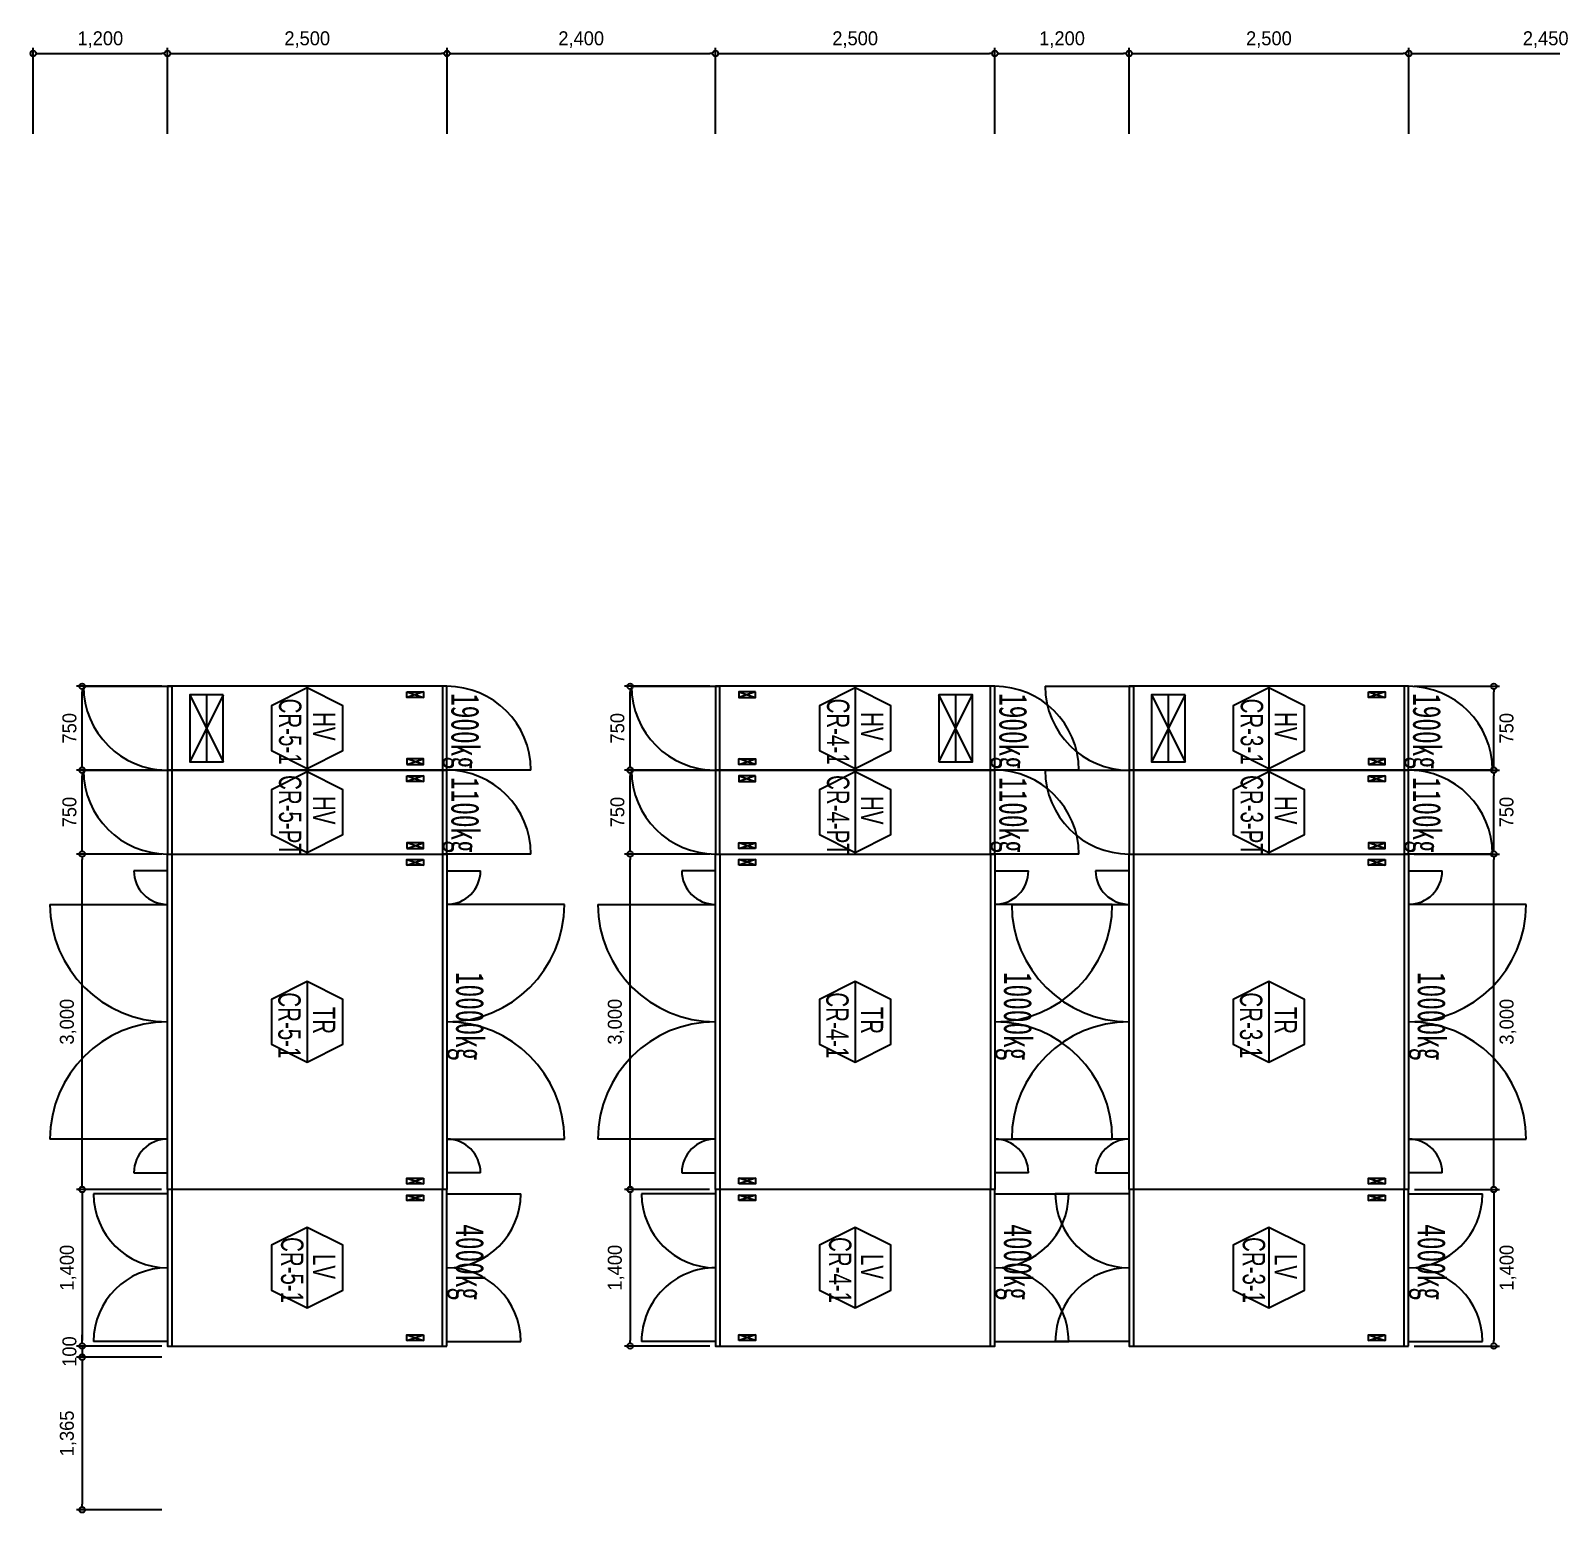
# Model space of a CAD drawing. Header units: millimetres. Extents: x 89978 to 501025, y -351975 to 837171.
# Drawn here: x 109379 to 122973, y 823915 to 837171 of the extents above; entities that cross this region are included whole.
import ezdxf
from ezdxf.enums import TextEntityAlignment as Align

# ---------------------------------------------------------------- set-up
doc = ezdxf.new("R2010")
doc.units = ezdxf.units.MM
doc.header["$LTSCALE"] = 150
doc.layers.get('Defpoints').update_dxf_attribs({"color": 150})
for name, color, linetype in [('------00 Switch Gear', 3, 'Continuous'), ('------00 Switch Gear_Number', 1, 'Continuous'), ('-----36 Dimension', 1, 'Continuous'), ('20251030_전기하중검토', 241, 'Continuous')]:
    doc.layers.add(name, color=color, linetype=linetype)
doc.layers.add('NOPLOT', color=191, linetype='Continuous', plot=False)
doc.styles.add('dd', font='')
doc.styles.add('ELEC', font='')
doc.styles.add('Gtx', font='')
doc.styles.get('dd').set_extended_font_data('DotumChe')
doc.styles.get('ELEC').set_extended_font_data('Dotum')
doc.styles.get('Gtx').set_extended_font_data('Dotum')
doc.dimstyles.new('ELEC', dxfattribs={"dimscale": 100, "dimtxt": 2, "dimasz": 1, "dimexe": 2, "dimexo": 1, "dimgap": 1, "dimtad": 1, "dimdec": 0, "dimrnd": 0.25, "dimzin": 9, "dimdsep": 32, "dimlunit": 6, "dimtxsty": 'ELEC', "dimblk": 'Z_DOT', "dimcen": 3, "dimclrd": 7, "dimclre": 7, "dimclrt": 3, "dimadec": 0, "dimazin": 0, "dimtfac": 1, "dimtdec": 0, "dimtix": 1, "dimtmove": 2, "dimatfit": 1, "dimfxl": 1, "dimarcsym": 0})

# ---------------------------------------------------------------- blocks, each defined once
blk = doc.blocks.new('_DOTBLANK')
at = {"color": 0, "linetype": 'ByBlock'}
blk.add_line((-0.5, 0), (-1, 0), dxfattribs=at)
blk.add_circle((0, 0), 0.5, dxfattribs=at)
blk = doc.blocks.new('*D1392')
at = {"layer": '-----36 Dimension', "color": 0, "lineweight": -2, "transparency": 16777216}
for p, q in [((109404, 836246), (109404, 837015)), ((110604, 836246), (110604, 837015)), ((109454, 836965), (110554, 836965))]:
    blk.add_line(p, q, dxfattribs=at)
at = {"layer": 'Defpoints', "color": 0, "transparency": 16777216}
for p in [(110604, 836965), (109404, 836196, 0), (110604, 836196, 0)]:
    blk.add_point(p, dxfattribs=at)
at = {"layer": '-----36 Dimension', "color": 0, "lineweight": -2, "transparency": 16777216, "xscale": 50, "yscale": 50, "zscale": 50, "rotation": 180}
blk.add_blockref('_DOTBLANK', (109404, 836965), dxfattribs=at)
at = {"layer": '-----36 Dimension', "color": 0, "lineweight": -2, "transparency": 16777216, "xscale": 50, "yscale": 50, "zscale": 50}
blk.add_blockref('_DOTBLANK', (110604, 836965), dxfattribs=at)
at = {"layer": '-----36 Dimension', "color": 0, "transparency": 16777216, "insert": (110004, 837089), "char_height": 125, "attachment_point": 5, "style": 'Gtx'}
blk.add_mtext('1,200', dxfattribs=at)
blk = doc.blocks.new('Z_DOT')
for p, q in [((-2, 0), (2, 0)), ((0, -2), (0, 2))]:
    blk.add_line(p, q)
for radius in [2.5, 1.25]:
    blk.add_circle((0, 0), radius)
blk = doc.blocks.new('750X2500')
at = {"layer": '------00 Switch Gear'}
for p, q in [((-3250, 750), (-2458, 750)), ((-2460, 750), (-2460, 0)), ((-210, 700), (-360, 650)), ((-360, 700), (-210, 650)), ((-40, 750), (-40, 0)), ((-210, 50), (-360, 100)), ((-360, 50), (-210, 100)), ((750, 0), (-42, 0))]:
    blk.add_line(p, q, dxfattribs=at)
for points in [[(-2500, 750), (-2500, 0), (0, 0), (0, 750)], [(-360, 700), (-210, 700), (-210, 650), (-360, 650)], [(-360, 50), (-210, 50), (-210, 100), (-360, 100)]]:
    blk.add_lwpolyline(points, close=True, dxfattribs=at)
for centre, start, end in [((-2500, 750), 180, 270), ((0, 0), 0, 90)]:
    blk.add_arc(centre, 750, start, end, dxfattribs=at)
blk = doc.blocks.new('*D1438')
at = {"layer": '-----36 Dimension', "color": 0, "lineweight": -2, "transparency": 16777216}
for p, q in [((110554, 830555), (109791, 830555)), ((109841, 829855), (109841, 830505)), ((110555, 829805), (109791, 829805))]:
    blk.add_line(p, q, dxfattribs=at)
at = {"layer": 'Defpoints', "color": 0, "transparency": 16777216}
for p in [(109841, 830555), (110604, 830555), (110605, 829805)]:
    blk.add_point(p, dxfattribs=at)
at = {"layer": '-----36 Dimension', "color": 0, "lineweight": -2, "transparency": 16777216, "xscale": 50, "yscale": 50, "zscale": 50}
for p, rotation in [((109841, 830555), 90), ((109841, 829805), 270)]:
    blk.add_blockref('_DOTBLANK', p, dxfattribs=dict(at, rotation=rotation))
at = {"layer": '-----36 Dimension', "color": 0, "transparency": 16777216, "insert": (109728, 830180), "char_height": 125, "attachment_point": 5, "rotation": 90, "style": 'Gtx'}
blk.add_mtext('750', dxfattribs=at)
blk = doc.blocks.new('*D1439')
at = {"layer": '-----36 Dimension', "color": 0, "lineweight": -2, "transparency": 16777216}
for p, q in [((110554, 831305), (109791, 831305)), ((109841, 830605), (109841, 831255)), ((110554, 830555), (109791, 830555))]:
    blk.add_line(p, q, dxfattribs=at)
at = {"layer": 'Defpoints', "color": 0, "transparency": 16777216}
for p in [(109841, 831305), (110604, 831305), (110604, 830555)]:
    blk.add_point(p, dxfattribs=at)
at = {"layer": '-----36 Dimension', "color": 0, "lineweight": -2, "transparency": 16777216, "xscale": 50, "yscale": 50, "zscale": 50}
for p, rotation in [((109841, 831305), 90), ((109841, 830555), 270)]:
    blk.add_blockref('_DOTBLANK', p, dxfattribs=dict(at, rotation=rotation))
at = {"layer": '-----36 Dimension', "color": 0, "transparency": 16777216, "insert": (109728, 830930), "char_height": 125, "attachment_point": 5, "rotation": 90, "style": 'Gtx'}
blk.add_mtext('750', dxfattribs=at)
blk = doc.blocks.new('*D1440')
at = {"layer": '-----36 Dimension', "color": 0, "lineweight": -2, "transparency": 16777216}
for p, q in [((110555, 829805), (109791, 829805)), ((109841, 826855), (109841, 829755)), ((110551, 826805), (109791, 826805))]:
    blk.add_line(p, q, dxfattribs=at)
at = {"layer": 'Defpoints', "color": 0, "transparency": 16777216}
for p in [(109841, 829805), (110605, 829805, 0), (110601, 826805, 0)]:
    blk.add_point(p, dxfattribs=at)
at = {"layer": '-----36 Dimension', "color": 0, "lineweight": -2, "transparency": 16777216, "xscale": 50, "yscale": 50, "zscale": 50}
for p, rotation in [((109841, 829805), 90), ((109841, 826805), 270)]:
    blk.add_blockref('_DOTBLANK', p, dxfattribs=dict(at, rotation=rotation))
at = {"layer": '-----36 Dimension', "color": 0, "transparency": 16777216, "insert": (109716, 828305), "char_height": 125, "attachment_point": 5, "rotation": 90, "style": 'Gtx'}
blk.add_mtext('3,000', dxfattribs=at)
blk = doc.blocks.new('1400X2500')
at = {"layer": '------00 Switch Gear'}
for p, q in [((-2500, 1360, 0), (-3160, 1360, 0)), ((-2458, 0, 0), (-2458, 1400, 0)), ((-40, 0), (-40, 1400)), ((0, 1360, 0), (660, 1360, 0)), ((-360, 1350, 0), (-210, 1300, 0)), ((-360, 1300, 0), (-210, 1350, 0)), ((-2500, 40, 0), (-3160, 40, 0)), ((-360, 100, 0), (-210, 50, 0)), ((-360, 50, 0), (-210, 100, 0)), ((0, 40, 0), (660, 40, 0))]:
    blk.add_line(p, q, dxfattribs=at)
for points in [[(0, 0), (0, 1400), (-2500, 1400), (-2500, 0)], [(-210, 1350), (-210, 1300), (-360, 1300), (-360, 1350)], [(-210, 100), (-210, 50), (-360, 50), (-360, 100)]]:
    blk.add_lwpolyline(points, close=True, dxfattribs=at)
for centre, start, end in [((-2500, 1360, 0), 180, 270), ((0, 1360, 0), 270, 0), ((-2500, 40, 0), 90, 180), ((0, 40, 0), 0, 90)]:
    blk.add_arc(centre, 660, start, end, dxfattribs=at)
blk = doc.blocks.new('*D1427')
at = {"layer": '-----36 Dimension', "color": 0, "lineweight": -2, "transparency": 16777216}
for p, q in [((115454, 830555), (114691, 830555)), ((114741, 829855), (114741, 830505)), ((115455, 829805), (114691, 829805))]:
    blk.add_line(p, q, dxfattribs=at)
at = {"layer": 'Defpoints', "color": 0, "transparency": 16777216}
for p in [(114741, 830555), (115504, 830555), (115505, 829805)]:
    blk.add_point(p, dxfattribs=at)
at = {"layer": '-----36 Dimension', "color": 0, "lineweight": -2, "transparency": 16777216, "xscale": 50, "yscale": 50, "zscale": 50}
for p, rotation in [((114741, 830555), 90), ((114741, 829805), 270)]:
    blk.add_blockref('_DOTBLANK', p, dxfattribs=dict(at, rotation=rotation))
at = {"layer": '-----36 Dimension', "color": 0, "transparency": 16777216, "insert": (114628, 830180), "char_height": 125, "attachment_point": 5, "rotation": 90, "style": 'Gtx'}
blk.add_mtext('750', dxfattribs=at)
blk = doc.blocks.new('*D1428')
at = {"layer": '-----36 Dimension', "color": 0, "lineweight": -2, "transparency": 16777216}
for p, q in [((115454, 831305), (114691, 831305)), ((114741, 830605), (114741, 831255)), ((115454, 830555), (114691, 830555))]:
    blk.add_line(p, q, dxfattribs=at)
at = {"layer": 'Defpoints', "color": 0, "transparency": 16777216}
for p in [(114741, 831305), (115504, 831305), (115504, 830555)]:
    blk.add_point(p, dxfattribs=at)
at = {"layer": '-----36 Dimension', "color": 0, "lineweight": -2, "transparency": 16777216, "xscale": 50, "yscale": 50, "zscale": 50}
for p, rotation in [((114741, 831305), 90), ((114741, 830555), 270)]:
    blk.add_blockref('_DOTBLANK', p, dxfattribs=dict(at, rotation=rotation))
at = {"layer": '-----36 Dimension', "color": 0, "transparency": 16777216, "insert": (114628, 830930), "char_height": 125, "attachment_point": 5, "rotation": 90, "style": 'Gtx'}
blk.add_mtext('750', dxfattribs=at)
blk = doc.blocks.new('*D1429')
at = {"layer": '-----36 Dimension', "color": 0, "lineweight": -2, "transparency": 16777216}
for p, q in [((115455, 829805), (114691, 829805)), ((114741, 826855), (114741, 829755)), ((115451, 826805), (114691, 826805))]:
    blk.add_line(p, q, dxfattribs=at)
at = {"layer": 'Defpoints', "color": 0, "transparency": 16777216}
for p in [(114741, 829805), (115505, 829805, 0), (115501, 826805, 0)]:
    blk.add_point(p, dxfattribs=at)
at = {"layer": '-----36 Dimension', "color": 0, "lineweight": -2, "transparency": 16777216, "xscale": 50, "yscale": 50, "zscale": 50}
for p, rotation in [((114741, 829805), 90), ((114741, 826805), 270)]:
    blk.add_blockref('_DOTBLANK', p, dxfattribs=dict(at, rotation=rotation))
at = {"layer": '-----36 Dimension', "color": 0, "transparency": 16777216, "insert": (114616, 828305), "char_height": 125, "attachment_point": 5, "rotation": 90, "style": 'Gtx'}
blk.add_mtext('3,000', dxfattribs=at)
blk = doc.blocks.new('*D1430')
at = {"layer": '-----36 Dimension', "color": 0, "lineweight": -2, "transparency": 16777216}
for p, q in [((121754, 830555), (122516, 830555)), ((122466, 829855), (122466, 830505)), ((121753, 829805), (122516, 829805))]:
    blk.add_line(p, q, dxfattribs=at)
at = {"layer": 'Defpoints', "color": 0, "transparency": 16777216}
for p in [(121704, 830555), (122466, 830555), (121703, 829805)]:
    blk.add_point(p, dxfattribs=at)
at = {"layer": '-----36 Dimension', "color": 0, "lineweight": -2, "transparency": 16777216, "xscale": 50, "yscale": 50, "zscale": 50}
for p, rotation in [((122466, 830555), 90), ((122466, 829805), 270)]:
    blk.add_blockref('_DOTBLANK', p, dxfattribs=dict(at, rotation=rotation))
at = {"layer": '-----36 Dimension', "color": 0, "transparency": 16777216, "insert": (122579, 830180), "char_height": 125, "attachment_point": 5, "rotation": 90, "style": 'Gtx'}
blk.add_mtext('750', dxfattribs=at)
blk = doc.blocks.new('*D1431')
at = {"layer": '-----36 Dimension', "color": 0, "lineweight": -2, "transparency": 16777216}
for p, q in [((121754, 831305), (122516, 831305)), ((122466, 830605), (122466, 831255)), ((121754, 830555), (122516, 830555))]:
    blk.add_line(p, q, dxfattribs=at)
at = {"layer": 'Defpoints', "color": 0, "transparency": 16777216}
for p in [(121704, 831305), (122466, 831305), (121704, 830555)]:
    blk.add_point(p, dxfattribs=at)
at = {"layer": '-----36 Dimension', "color": 0, "lineweight": -2, "transparency": 16777216, "xscale": 50, "yscale": 50, "zscale": 50}
for p, rotation in [((122466, 831305), 90), ((122466, 830555), 270)]:
    blk.add_blockref('_DOTBLANK', p, dxfattribs=dict(at, rotation=rotation))
at = {"layer": '-----36 Dimension', "color": 0, "transparency": 16777216, "insert": (122579, 830930), "char_height": 125, "attachment_point": 5, "rotation": 90, "style": 'Gtx'}
blk.add_mtext('750', dxfattribs=at)
blk = doc.blocks.new('*D1432')
at = {"layer": '-----36 Dimension', "color": 0, "lineweight": -2, "transparency": 16777216}
for p, q in [((121753, 829805), (122516, 829805)), ((122466, 826855), (122466, 829755)), ((121756, 826805), (122516, 826805))]:
    blk.add_line(p, q, dxfattribs=at)
at = {"layer": 'Defpoints', "color": 0, "transparency": 16777216}
for p in [(121703, 829805, 0), (122466, 829805), (121706, 826805, 0)]:
    blk.add_point(p, dxfattribs=at)
at = {"layer": '-----36 Dimension', "color": 0, "lineweight": -2, "transparency": 16777216, "xscale": 50, "yscale": 50, "zscale": 50}
for p, rotation in [((122466, 829805), 90), ((122466, 826805), 270)]:
    blk.add_blockref('_DOTBLANK', p, dxfattribs=dict(at, rotation=rotation))
at = {"layer": '-----36 Dimension', "color": 0, "transparency": 16777216, "insert": (122591, 828305), "char_height": 125, "attachment_point": 5, "rotation": 90, "style": 'Gtx'}
blk.add_mtext('3,000', dxfattribs=at)
blk = doc.blocks.new('*D1443')
at = {"layer": '-----36 Dimension', "color": 0, "lineweight": -2, "transparency": 16777216}
for p, q in [((110551, 826805), (109791, 826805)), ((109841, 826755), (109841, 825455)), ((110554, 825405), (109791, 825405))]:
    blk.add_line(p, q, dxfattribs=at)
at = {"layer": 'Defpoints', "color": 0, "transparency": 16777216}
for p in [(110601, 826805, 0), (109841, 825405), (110604, 825405)]:
    blk.add_point(p, dxfattribs=at)
at = {"layer": '-----36 Dimension', "color": 0, "lineweight": -2, "transparency": 16777216, "xscale": 50, "yscale": 50, "zscale": 50}
for p, rotation in [((109841, 826805), 90), ((109841, 825405), 270)]:
    blk.add_blockref('_DOTBLANK', p, dxfattribs=dict(at, rotation=rotation))
at = {"layer": '-----36 Dimension', "color": 0, "transparency": 16777216, "insert": (109716, 826105), "char_height": 125, "attachment_point": 5, "rotation": 90, "style": 'Gtx'}
blk.add_mtext('1,400', dxfattribs=at)
blk = doc.blocks.new('*D1444')
at = {"layer": '-----36 Dimension', "color": 0, "lineweight": -2, "transparency": 16777216}
for p, q in [((109841, 825455), (109841, 825505)), ((110554, 825405), (109791, 825405)), ((109841, 825405), (109841, 825305)), ((110554, 825305), (109791, 825305)), ((109841, 825255), (109841, 825205))]:
    blk.add_line(p, q, dxfattribs=at)
at = {"layer": 'Defpoints', "color": 0, "transparency": 16777216}
for p in [(110604, 825405), (109841, 825305), (110604, 825305)]:
    blk.add_point(p, dxfattribs=at)
at = {"layer": '-----36 Dimension', "color": 0, "lineweight": -2, "transparency": 16777216, "xscale": 50, "yscale": 50, "zscale": 50}
for p, rotation in [((109841, 825405), 270), ((109841, 825305), 90)]:
    blk.add_blockref('_DOTBLANK', p, dxfattribs=dict(at, rotation=rotation))
at = {"layer": '-----36 Dimension', "color": 0, "transparency": 16777216, "insert": (109728, 825355), "char_height": 125, "attachment_point": 5, "rotation": 90, "style": 'Gtx'}
blk.add_mtext('100', dxfattribs=at)
blk = doc.blocks.new('*D1407')
at = {"layer": '-----36 Dimension', "color": 0, "lineweight": -2, "transparency": 16777216}
for p, q in [((110554, 825305), (109791, 825305)), ((109841, 825255), (109841, 823990)), ((110554, 823940), (109791, 823940))]:
    blk.add_line(p, q, dxfattribs=at)
at = {"layer": 'Defpoints', "color": 0, "transparency": 16777216}
for p in [(110604, 825305), (109841, 823940), (110604, 823940)]:
    blk.add_point(p, dxfattribs=at)
at = {"layer": '-----36 Dimension', "color": 0, "lineweight": -2, "transparency": 16777216, "xscale": 50, "yscale": 50, "zscale": 50}
for p, rotation in [((109841, 825305), 90), ((109841, 823940), 270)]:
    blk.add_blockref('_DOTBLANK', p, dxfattribs=dict(at, rotation=rotation))
at = {"layer": '-----36 Dimension', "color": 0, "transparency": 16777216, "insert": (109716, 824623), "char_height": 125, "attachment_point": 5, "rotation": 90, "style": 'Gtx'}
blk.add_mtext('1,365', dxfattribs=at)
blk = doc.blocks.new('*D1408')
at = {"layer": '-----36 Dimension', "color": 0, "lineweight": -2, "transparency": 16777216}
for p, q in [((110604, 836246), (110604, 837015)), ((113104, 836246), (113104, 837015)), ((110654, 836965), (113054, 836965))]:
    blk.add_line(p, q, dxfattribs=at)
at = {"layer": 'Defpoints', "color": 0, "transparency": 16777216}
for p in [(113104, 836965), (110604, 836196), (113104, 836196)]:
    blk.add_point(p, dxfattribs=at)
at = {"layer": '-----36 Dimension', "color": 0, "lineweight": -2, "transparency": 16777216, "xscale": 50, "yscale": 50, "zscale": 50, "rotation": 180}
blk.add_blockref('_DOTBLANK', (110604, 836965), dxfattribs=at)
at = {"layer": '-----36 Dimension', "color": 0, "lineweight": -2, "transparency": 16777216, "xscale": 50, "yscale": 50, "zscale": 50}
blk.add_blockref('_DOTBLANK', (113104, 836965), dxfattribs=at)
at = {"layer": '-----36 Dimension', "color": 0, "transparency": 16777216, "insert": (111854, 837089), "char_height": 125, "attachment_point": 5, "style": 'Gtx'}
blk.add_mtext('2,500', dxfattribs=at)
blk = doc.blocks.new('*D1409')
at = {"layer": '-----36 Dimension', "color": 0, "lineweight": -2, "transparency": 16777216}
for p, q in [((113104, 836246), (113104, 837015)), ((115504, 836246), (115504, 837015)), ((113154, 836965), (115454, 836965))]:
    blk.add_line(p, q, dxfattribs=at)
at = {"layer": 'Defpoints', "color": 0, "transparency": 16777216}
for p in [(115504, 836965), (113104, 836196), (115504, 836196)]:
    blk.add_point(p, dxfattribs=at)
at = {"layer": '-----36 Dimension', "color": 0, "lineweight": -2, "transparency": 16777216, "xscale": 50, "yscale": 50, "zscale": 50, "rotation": 180}
blk.add_blockref('_DOTBLANK', (113104, 836965), dxfattribs=at)
at = {"layer": '-----36 Dimension', "color": 0, "lineweight": -2, "transparency": 16777216, "xscale": 50, "yscale": 50, "zscale": 50}
blk.add_blockref('_DOTBLANK', (115504, 836965), dxfattribs=at)
at = {"layer": '-----36 Dimension', "color": 0, "transparency": 16777216, "insert": (114304, 837089), "char_height": 125, "attachment_point": 5, "style": 'Gtx'}
blk.add_mtext('2,400', dxfattribs=at)
blk = doc.blocks.new('*D1410')
at = {"layer": '-----36 Dimension', "color": 0, "lineweight": -2, "transparency": 16777216}
for p, q in [((115504, 836246), (115504, 837015)), ((118004, 836246), (118004, 837015)), ((115554, 836965), (117954, 836965))]:
    blk.add_line(p, q, dxfattribs=at)
at = {"layer": 'Defpoints', "color": 0, "transparency": 16777216}
for p in [(118004, 836965), (115504, 836196), (118004, 836196)]:
    blk.add_point(p, dxfattribs=at)
at = {"layer": '-----36 Dimension', "color": 0, "lineweight": -2, "transparency": 16777216, "xscale": 50, "yscale": 50, "zscale": 50, "rotation": 180}
blk.add_blockref('_DOTBLANK', (115504, 836965), dxfattribs=at)
at = {"layer": '-----36 Dimension', "color": 0, "lineweight": -2, "transparency": 16777216, "xscale": 50, "yscale": 50, "zscale": 50}
blk.add_blockref('_DOTBLANK', (118004, 836965), dxfattribs=at)
at = {"layer": '-----36 Dimension', "color": 0, "transparency": 16777216, "insert": (116754, 837089), "char_height": 125, "attachment_point": 5, "style": 'Gtx'}
blk.add_mtext('2,500', dxfattribs=at)
blk = doc.blocks.new('*D1411')
at = {"layer": '-----36 Dimension', "color": 0, "lineweight": -2, "transparency": 16777216}
for p, q in [((118004, 836246), (118004, 837015)), ((119204, 836246), (119204, 837015)), ((118054, 836965), (119154, 836965))]:
    blk.add_line(p, q, dxfattribs=at)
at = {"layer": 'Defpoints', "color": 0, "transparency": 16777216}
for p in [(119204, 836965), (118004, 836196), (119204, 836196)]:
    blk.add_point(p, dxfattribs=at)
at = {"layer": '-----36 Dimension', "color": 0, "lineweight": -2, "transparency": 16777216, "xscale": 50, "yscale": 50, "zscale": 50, "rotation": 180}
blk.add_blockref('_DOTBLANK', (118004, 836965), dxfattribs=at)
at = {"layer": '-----36 Dimension', "color": 0, "lineweight": -2, "transparency": 16777216, "xscale": 50, "yscale": 50, "zscale": 50}
blk.add_blockref('_DOTBLANK', (119204, 836965), dxfattribs=at)
at = {"layer": '-----36 Dimension', "color": 0, "transparency": 16777216, "insert": (118604, 837089), "char_height": 125, "attachment_point": 5, "style": 'Gtx'}
blk.add_mtext('1,200', dxfattribs=at)
blk = doc.blocks.new('*D1412')
at = {"layer": '-----36 Dimension', "color": 0, "lineweight": -2, "transparency": 16777216}
for p, q in [((119204, 836246), (119204, 837015)), ((121704, 836246), (121704, 837015)), ((119254, 836965), (121654, 836965))]:
    blk.add_line(p, q, dxfattribs=at)
at = {"layer": 'Defpoints', "color": 0, "transparency": 16777216}
for p in [(121704, 836965), (119204, 836196), (121704, 836196)]:
    blk.add_point(p, dxfattribs=at)
at = {"layer": '-----36 Dimension', "color": 0, "lineweight": -2, "transparency": 16777216, "xscale": 50, "yscale": 50, "zscale": 50, "rotation": 180}
blk.add_blockref('_DOTBLANK', (119204, 836965), dxfattribs=at)
at = {"layer": '-----36 Dimension', "color": 0, "lineweight": -2, "transparency": 16777216, "xscale": 50, "yscale": 50, "zscale": 50}
blk.add_blockref('_DOTBLANK', (121704, 836965), dxfattribs=at)
at = {"layer": '-----36 Dimension', "color": 0, "transparency": 16777216, "insert": (120454, 837089), "char_height": 125, "attachment_point": 5, "style": 'Gtx'}
blk.add_mtext('2,500', dxfattribs=at)
blk = doc.blocks.new('*D1413')
at = {"layer": '-----36 Dimension', "color": 0, "lineweight": -2, "transparency": 16777216}
for p, q in [((121704, 836246), (121704, 837015)), ((124154, 836246), (124154, 837015)), ((121754, 836965), (124104, 836965))]:
    blk.add_line(p, q, dxfattribs=at)
at = {"layer": 'Defpoints', "color": 0, "transparency": 16777216}
for p in [(124154, 836965), (121704, 836196), (124154, 836196)]:
    blk.add_point(p, dxfattribs=at)
at = {"layer": '-----36 Dimension', "color": 0, "lineweight": -2, "transparency": 16777216, "xscale": 50, "yscale": 50, "zscale": 50, "rotation": 180}
blk.add_blockref('_DOTBLANK', (121704, 836965), dxfattribs=at)
at = {"layer": '-----36 Dimension', "color": 0, "lineweight": -2, "transparency": 16777216, "xscale": 50, "yscale": 50, "zscale": 50}
blk.add_blockref('_DOTBLANK', (124154, 836965), dxfattribs=at)
at = {"layer": '-----36 Dimension', "color": 0, "transparency": 16777216, "insert": (122929, 837089), "char_height": 125, "attachment_point": 5, "style": 'Gtx'}
blk.add_mtext('2,450', dxfattribs=at)
blk = doc.blocks.new('*D1419')
at = {"layer": '-----36 Dimension', "color": 0, "lineweight": -2, "transparency": 16777216}
for p, q in [((115451, 826805), (114691, 826805)), ((114741, 826755), (114741, 825455)), ((115454, 825405), (114691, 825405))]:
    blk.add_line(p, q, dxfattribs=at)
at = {"layer": 'Defpoints', "color": 0, "transparency": 16777216}
for p in [(115501, 826805, 0), (114741, 825405), (115504, 825405)]:
    blk.add_point(p, dxfattribs=at)
at = {"layer": '-----36 Dimension', "color": 0, "lineweight": -2, "transparency": 16777216, "xscale": 50, "yscale": 50, "zscale": 50}
for p, rotation in [((114741, 826805), 90), ((114741, 825405), 270)]:
    blk.add_blockref('_DOTBLANK', p, dxfattribs=dict(at, rotation=rotation))
at = {"layer": '-----36 Dimension', "color": 0, "transparency": 16777216, "insert": (114616, 826105), "char_height": 125, "attachment_point": 5, "rotation": 90, "style": 'Gtx'}
blk.add_mtext('1,400', dxfattribs=at)
blk = doc.blocks.new('*D1445')
at = {"layer": '-----36 Dimension', "color": 0, "lineweight": -2, "transparency": 16777216}
for p, q in [((121756, 826805), (122516, 826805)), ((122466, 826755), (122466, 825455)), ((121754, 825405), (122516, 825405))]:
    blk.add_line(p, q, dxfattribs=at)
at = {"layer": 'Defpoints', "color": 0, "transparency": 16777216}
for p in [(121706, 826805, 0), (121704, 825405), (122466, 825405)]:
    blk.add_point(p, dxfattribs=at)
at = {"layer": '-----36 Dimension', "color": 0, "lineweight": -2, "transparency": 16777216, "xscale": 50, "yscale": 50, "zscale": 50}
for p, rotation in [((122466, 826805), 90), ((122466, 825405), 270)]:
    blk.add_blockref('_DOTBLANK', p, dxfattribs=dict(at, rotation=rotation))
at = {"layer": '-----36 Dimension', "color": 0, "transparency": 16777216, "insert": (122591, 826105), "char_height": 125, "attachment_point": 5, "rotation": 90, "style": 'Gtx'}
blk.add_mtext('1,400', dxfattribs=at)

msp = doc.modelspace()

# ---------------------------------------------------------------- linework, layer by layer
at = {"layer": '------00 Switch Gear'}
for p, q in [((110643.6, 829805), (110643.6, 826805)), ((113063.6, 829805), (113063.6, 826805)), ((115543.6, 829805), (115543.6, 826805)), ((117963.6, 829805), (117963.6, 826805)), ((119243.6, 829805), (119243.6, 826805)), ((121663.6, 829805), (121663.6, 826805)), ((112743.6, 829755), (112893.6, 829705)), ((112743.6, 829705), (112893.6, 829755)), ((115863.6, 829705), (115713.6, 829755)), ((115863.6, 829755), (115713.6, 829705)), ((121343.6, 829755), (121493.6, 829705)), ((121343.6, 829705), (121493.6, 829755)), ((110603.6, 829655), (110303.6, 829655)), ((113103.6, 829655), (113403.6, 829655)), ((115503.6, 829655), (115203.6, 829655)), ((118003.6, 829655), (118303.6, 829655)), ((119203.6, 829655), (118903.6, 829655)), ((121703.6, 829655), (122003.6, 829655)), ((109553.6, 829355), (110603.6, 829355)), ((114153.6, 829355), (113103.6, 829355)), ((114453.6, 829355), (115503.6, 829355)), ((119053.6, 829355), (118003.6, 829355)), ((118153.6, 829355), (119203.6, 829355)), ((122753.6, 829355), (121703.6, 829355)), ((110603.6, 827255), (109553.6, 827255)), ((113103.6, 827255), (114153.6, 827255)), ((115503.6, 827255), (114453.6, 827255)), ((118003.6, 827255), (119053.6, 827255)), ((119203.6, 827255), (118153.6, 827255)), ((121703.6, 827255), (122753.6, 827255)), ((110303.6, 826955), (110603.6, 826955)), ((113403.6, 826955), (113103.6, 826955)), ((115203.6, 826955), (115503.6, 826955)), ((118303.6, 826955), (118003.6, 826955)), ((118903.6, 826955), (119203.6, 826955)), ((122003.6, 826955), (121703.6, 826955)), ((112743.6, 826905), (112893.6, 826855)), ((112743.6, 826855), (112893.6, 826905)), ((115863.6, 826855), (115713.6, 826905)), ((115863.6, 826905), (115713.6, 826855)), ((121343.6, 826905), (121493.6, 826855)), ((121343.6, 826855), (121493.6, 826905))]:
    msp.add_line(p, q, dxfattribs=at)
for points in [[(113103.6, 829805), (113103.6, 826805), (110603.6, 826805), (110603.6, 829805)], [(118003.6, 829805), (118003.6, 826805), (115503.6, 826805), (115503.6, 829805)], [(121703.6, 829805), (121703.6, 826805), (119203.6, 826805), (119203.6, 829805)], [(112893.6, 829755), (112893.6, 829705), (112743.6, 829705), (112743.6, 829755)], [(115713.6, 829705), (115713.6, 829755), (115863.6, 829755), (115863.6, 829705)], [(121493.6, 829755), (121493.6, 829705), (121343.6, 829705), (121343.6, 829755)], [(112893.6, 826905), (112893.6, 826855), (112743.6, 826855), (112743.6, 826905)], [(115713.6, 826855), (115713.6, 826905), (115863.6, 826905), (115863.6, 826855)], [(121493.6, 826905), (121493.6, 826855), (121343.6, 826855), (121343.6, 826905)]]:
    msp.add_lwpolyline(points, close=True, dxfattribs=at)
for centre, radius, start, end in [((110603.6, 829655), 300, 180, 270), ((113103.6, 829655), 300, 270, 0), ((115503.6, 829655), 300, 180, 270), ((118003.6, 829655), 300, 270, 0), ((119203.6, 829655), 300, 180, 270), ((121703.6, 829655), 300, 270, 0), ((110603.6, 829355), 1050, 180, 270), ((113103.6, 829355), 1050, 270, 0), ((115503.6, 829355), 1050, 180, 270), ((118003.6, 829355), 1050, 270, 0), ((119203.6, 829355), 1050, 180, 270), ((121703.6, 829355), 1050, 270, 0), ((110603.6, 827255), 1050, 90, 180), ((113103.6, 827255), 1050, 0, 90), ((115503.6, 827255), 1050, 90, 180), ((118003.6, 827255), 1050, 0, 90), ((119203.6, 827255), 1050, 90, 180), ((121703.6, 827255), 1050, 0, 90), ((110603.6, 826955), 300, 90, 180), ((113103.6, 826955), 300, 0, 90), ((115503.6, 826955), 300, 90, 180), ((118003.6, 826955), 300, 0, 90), ((119203.6, 826955), 300, 90, 180), ((121703.6, 826955), 300, 0, 90)]:
    msp.add_arc(centre, radius, start, end, dxfattribs=at)
at = {"layer": '------00 Switch Gear_Number', "color": 1}
for points in [[(111853.6, 831290), (111853.6, 830570), (112173.6, 830729.7), (112173.6, 831130.4), (111853.6, 831290), (111533.6, 831130.4), (111533.6, 830729.7), (111853.6, 830570)], [(116753.6, 831290), (116753.6, 830570), (117073.6, 830729.7), (117073.6, 831130.4), (116753.6, 831290), (116433.6, 831130.4), (116433.6, 830729.7), (116753.6, 830570)], [(120453.6, 831290), (120453.6, 830570), (120773.6, 830729.7), (120773.6, 831130.4), (120453.6, 831290), (120133.6, 831130.4), (120133.6, 830729.7), (120453.6, 830570)], [(111853.6, 830540), (111853.6, 829820), (112173.6, 829979.7), (112173.6, 830380.4), (111853.6, 830540), (111533.6, 830380.4), (111533.6, 829979.7), (111853.6, 829820)], [(116753.6, 830540), (116753.6, 829820), (117073.6, 829979.7), (117073.6, 830380.4), (116753.6, 830540), (116433.6, 830380.4), (116433.6, 829979.7), (116753.6, 829820)], [(120453.6, 830540), (120453.6, 829820), (120773.6, 829979.7), (120773.6, 830380.4), (120453.6, 830540), (120133.6, 830380.4), (120133.6, 829979.7), (120453.6, 829820)], [(111853.6, 828665), (111853.6, 827945), (112173.6, 828104.7), (112173.6, 828505.4), (111853.6, 828665), (111533.6, 828505.4), (111533.6, 828104.7), (111853.6, 827945)], [(116753.6, 828665), (116753.6, 827945), (117073.6, 828104.7), (117073.6, 828505.4), (116753.6, 828665), (116433.6, 828505.4), (116433.6, 828104.7), (116753.6, 827945)], [(120453.6, 828665), (120453.6, 827945), (120773.6, 828104.7), (120773.6, 828505.4), (120453.6, 828665), (120133.6, 828505.4), (120133.6, 828104.7), (120453.6, 827945)], [(111853.6, 826465), (111853.6, 825745), (112173.6, 825904.7), (112173.6, 826305.4), (111853.6, 826465), (111533.6, 826305.4), (111533.6, 825904.7), (111853.6, 825745)], [(116753.6, 826465), (116753.6, 825745), (117073.6, 825904.7), (117073.6, 826305.4), (116753.6, 826465), (116433.6, 826305.4), (116433.6, 825904.7), (116753.6, 825745)], [(120453.6, 826465), (120453.6, 825745), (120773.6, 825904.7), (120773.6, 826305.4), (120453.6, 826465), (120133.6, 826305.4), (120133.6, 825904.7), (120453.6, 825745)]]:
    msp.add_lwpolyline(points, dxfattribs=at)
at = {"layer": 'NOPLOT'}
for p, q in [((111103.6, 831230), (110803.6, 830630)), ((110803.6, 831230), (111103.6, 830630)), ((110953.6, 831230), (110953.6, 830630)), ((117503.6, 830630), (117803.6, 831230)), ((117803.6, 830630), (117503.6, 831230)), ((117653.6, 830630), (117653.6, 831230)), ((119703.6, 831230), (119403.6, 830630)), ((119403.6, 831230), (119703.6, 830630)), ((119553.6, 831230), (119553.6, 830630))]:
    msp.add_line(p, q, dxfattribs=at)
at = {"layer": 'NOPLOT', "elevation": 0}
for points in [[(111103.6, 831230), (110803.6, 831230), (110803.6, 830630), (111103.6, 830630)], [(117503.6, 830630), (117803.6, 830630), (117803.6, 831230), (117503.6, 831230)], [(119703.6, 831230), (119403.6, 831230), (119403.6, 830630), (119703.6, 830630)]]:
    msp.add_lwpolyline(points, close=True, dxfattribs=at)

# ---------------------------------------------------------------- block references
at = {"layer": '------00 Switch Gear'}
for name, p in [('750X2500', (113103.6, 830555)), ('750X2500', (121703.6, 830555)), ('750X2500', (113103.6, 829805)), ('750X2500', (121703.6, 829805)), ('1400X2500', (113103.6, 825405)), ('1400X2500', (121703.6, 825405))]:
    msp.add_blockref(name, p, dxfattribs=at)
at = {"layer": '------00 Switch Gear', "rotation": 180}
for name, p in [('750X2500', (115503.6, 831305)), ('750X2500', (115503.6, 830555)), ('1400X2500', (115503.6, 826805))]:
    msp.add_blockref(name, p, dxfattribs=at)

# ---------------------------------------------------------------- texts
at = {"layer": '------00 Switch Gear_Number', "color": 0, "style": 'ELEC', "width": 0.7}
for s, p in [('CR-5-1', (111701.9, 830900)), ('CR-4-1', (116601.9, 830900)), ('CR-3-1', (120301.9, 830900)), ('HV', (112004.7, 830946.8)), ('HV', (116904.7, 830946.8)), ('HV', (120604.7, 830946.8)), ('CR-5-PT', (111701.9, 830150)), ('CR-4-PT', (116601.9, 830150)), ('CR-3-PT', (120301.9, 830150)), ('HV', (112004.7, 830196.8)), ('HV', (116904.7, 830196.8)), ('HV', (120604.7, 830196.8)), ('CR-5-1', (111695.3, 828272.5)), ('TR', (112004.8, 828317.2)), ('CR-4-1', (116595.3, 828272.5)), ('TR', (116904.8, 828317.2)), ('CR-3-1', (120295.3, 828272.5)), ('TR', (120604.8, 828317.2)), ('CR-5-1', (111720.1, 826084.2)), ('CR-4-1', (116620.1, 826084.2)), ('CR-3-1', (120320.1, 826084.2)), ('LV', (112004.8, 826116)), ('LV', (116904.8, 826116)), ('LV', (120604.8, 826116))]:
    msp.add_text(s, height=200, rotation=270, dxfattribs=at).set_placement(p, align=Align.MIDDLE_CENTER)
at = {"layer": '20251030_전기하중검토', "style": 'dd', "width": 0.7}
for s, p in [('1900kg', (113233, 830905)), ('1900kg', (118133, 830905)), ('1900kg', (121833, 830905)), ('1100kg', (113233, 830155)), ('1100kg', (118133, 830155)), ('1100kg', (121833, 830155)), ('10000kg', (113275, 828355)), ('10000kg', (118175, 828355)), ('10000kg', (121875, 828355)), ('4000kg', (113275, 826155, 0)), ('4000kg', (118175, 826155, 0)), ('4000kg', (121875, 826155, 0))]:
    msp.add_text(s, height=250, rotation=270, dxfattribs=at).set_placement(p, align=Align.MIDDLE)

# ---------------------------------------------------------------- dimensions: what is measured, and where the dimension line sits
at = {"layer": '-----36 Dimension'}
for base, p1, p2, angle, picture, middle in [((110603.6, 836964.6, 0), (109403.6, 836196.1), (110603.6, 836196.1), 180, '*D1392', (110003.6, 837089.2, 0)), ((113103.6, 836964.6), (110603.6, 836196.1), (113103.6, 836196.1), 180, '*D1408', (111853.6, 837089.2)), ((115503.6, 836964.6), (113103.6, 836196.1), (115503.6, 836196.1), 180, '*D1409', (114303.6, 837089.2)), ((118003.6, 836964.6), (115503.6, 836196.1), (118003.6, 836196.1), 180, '*D1410', (116753.6, 837089.2)), ((119203.6, 836964.6), (118003.6, 836196.1), (119203.6, 836196.1), 180, '*D1411', (118603.6, 837089.2)), ((121703.6, 836964.6), (119203.6, 836196.1), (121703.6, 836196.1), 180, '*D1412', (120453.6, 837089.2)), ((124153.6, 836964.6), (121703.6, 836196.1), (124153.6, 836196.1), 180, '*D1413', (122928.6, 837089.2)), ((109840.8, 831305), (110603.6, 830555), (110603.6, 831305), 270, '*D1439', (109728.2, 830930)), ((114740.8, 831305), (115503.6, 830555), (115503.6, 831305), 270, '*D1428', (114628.2, 830930)), ((122466.3, 831305), (121703.6, 830555), (121703.6, 831305), 270, '*D1431', (122578.9, 830930)), ((109840.8, 830555), (110604.6, 829805), (110603.6, 830555), 270, '*D1438', (109728.2, 830180)), ((114740.8, 830555), (115504.6, 829805), (115503.6, 830555), 270, '*D1427', (114628.2, 830180)), ((122466.3, 830555), (121702.6, 829805), (121703.6, 830555), 270, '*D1430', (122578.9, 830180)), ((109840.8, 829805, 0), (110601.4, 826805, 0), (110604.6, 829805, 0), 270, '*D1440', (109716.2, 828305, 0)), ((114740.8, 829805, 0), (115501.4, 826805, 0), (115504.6, 829805, 0), 270, '*D1429', (114616.2, 828305, 0)), ((122466.3, 829805, 0), (121705.7, 826805, 0), (121702.6, 829805, 0), 270, '*D1432', (122590.9, 828305, 0)), ((109840.8, 825405), (110601.4, 826805, 0), (110603.6, 825405), 270, '*D1443', (109716.2, 826105)), ((114740.8, 825405), (115501.4, 826805, 0), (115503.6, 825405), 270, '*D1419', (114616.2, 826105)), ((122466.3, 825405), (121705.7, 826805, 0), (121703.6, 825405), 270, '*D1445', (122590.9, 826105)), ((109840.8, 825305), (110603.6, 825405), (110603.6, 825305), 270, '*D1444', (109728.2, 825355)), ((109840.8, 823940), (110603.6, 825305), (110603.6, 823940), 270, '*D1407', (109716.2, 824622.5))]:
    dim = msp.add_linear_dim(base=base, p1=p1, p2=p2, angle=angle, dimstyle='ELEC', override={"dimscale": 50, "dimtxt": 2.5, "dimexe": 1, "dimtad": 2, "dimtxsty": 'Gtx', "dimblk1": 'DOTBLANK', "dimblk2": 'DOTBLANK', "dimsah": 1, "dimclrd": 0, "dimclre": 0, "dimclrt": 0}, dxfattribs=at)
    dim.commit()
    dim.dimension.update_dxf_attribs({"geometry": picture, "text_midpoint": middle})

doc.saveas('drawing.dxf')
